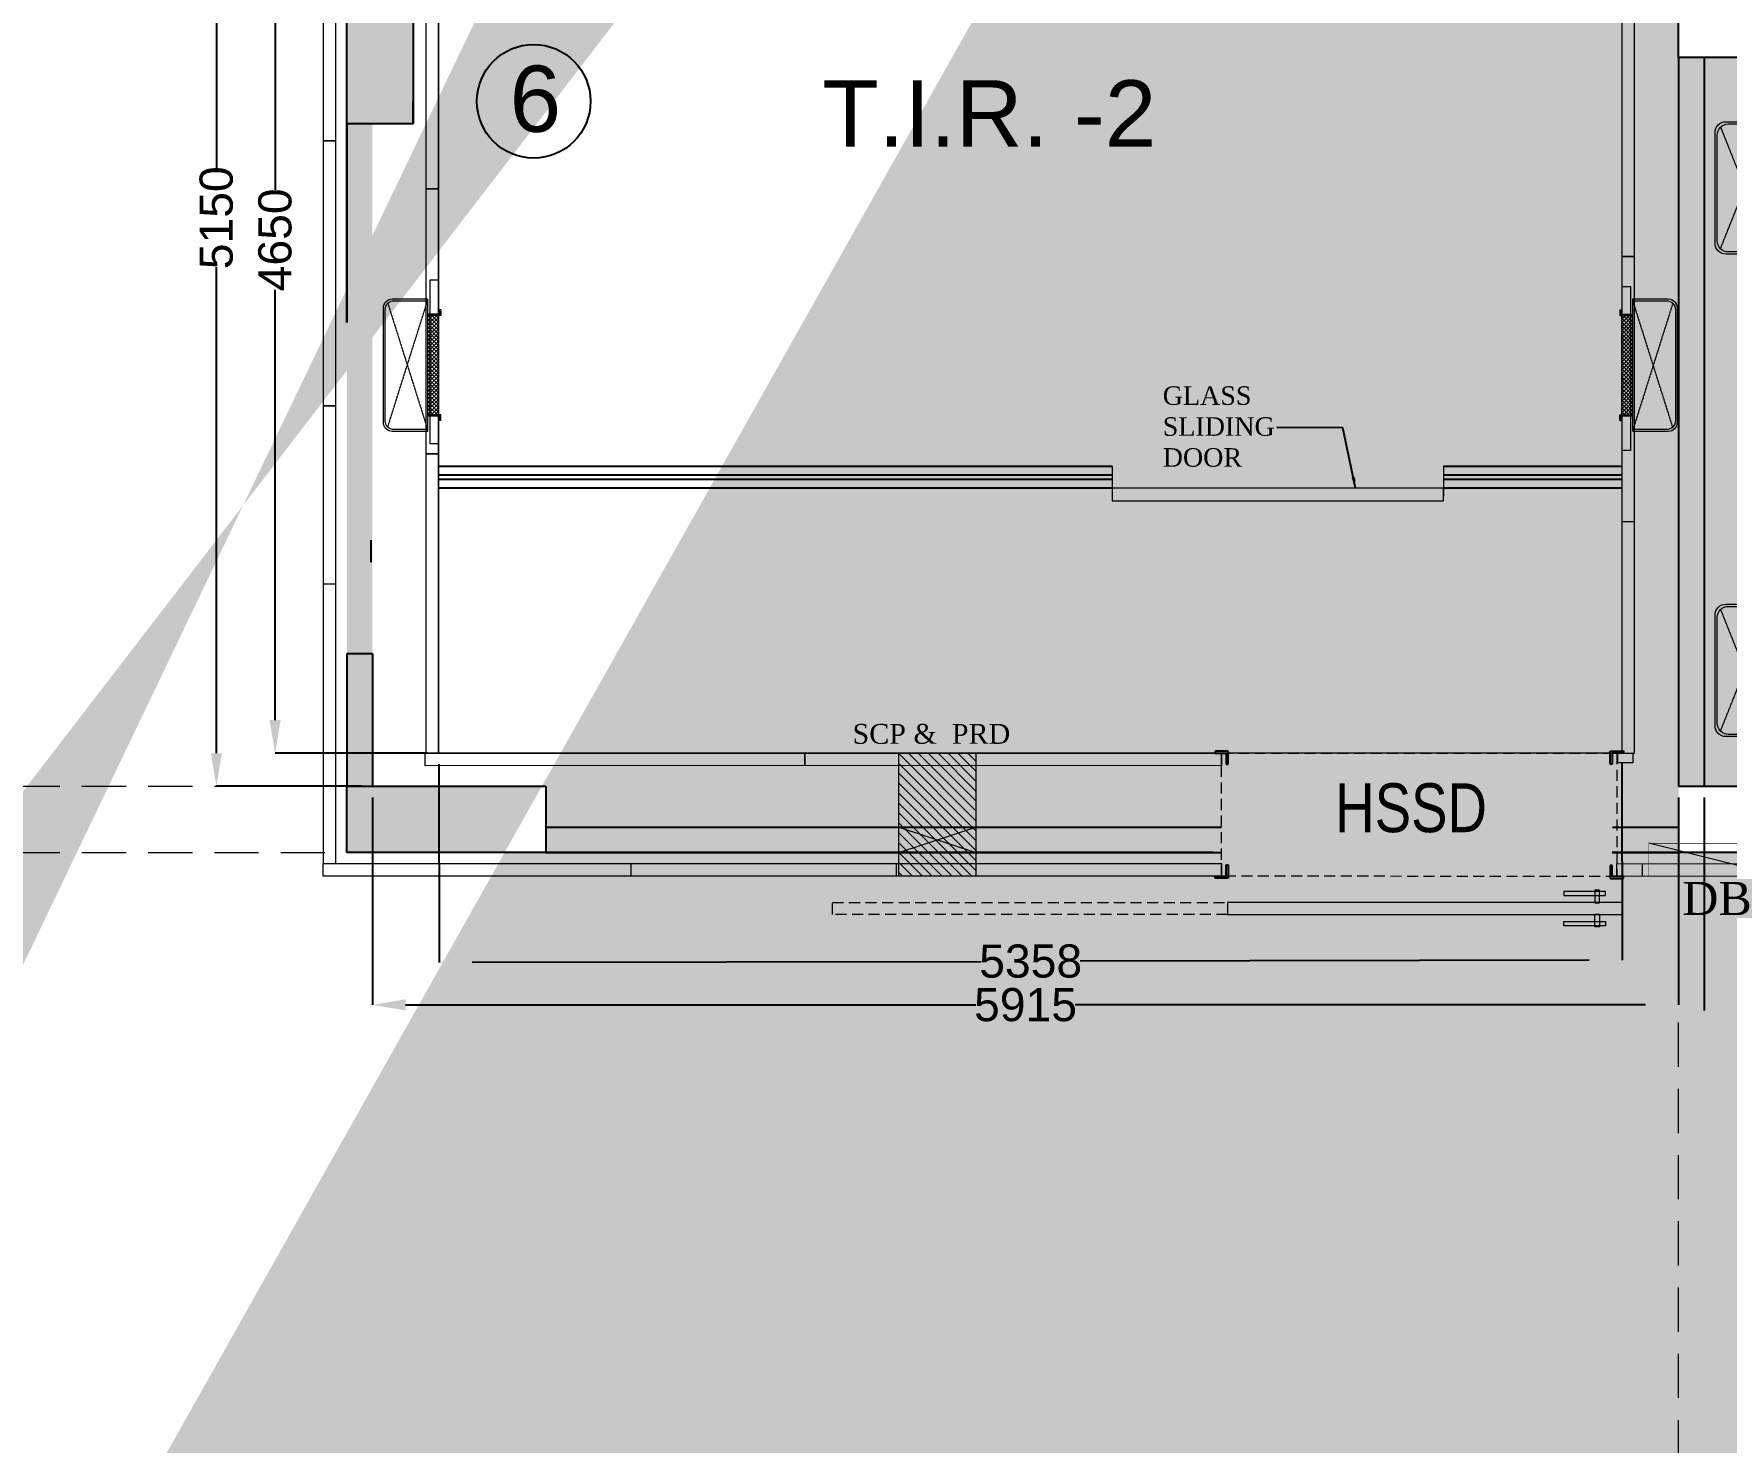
# Model space of a CAD drawing. Extents: x 11034434 to 11724204, y -4674497 to -3911811.
# Drawn here: x 11648006 to 11655669, y -4550233 to -4543855 of the extents above; entities that cross this region are included whole.
import ezdxf

# ---------------------------------------------------------------- set-up
doc = ezdxf.new("R2010")
doc.units = 0
doc.header["$MEASUREMENT"] = 0
doc.header["$PDMODE"] = 35
for name, pattern in [('DASHED', [0.75, 0.5, -0.25]), ('DASHED2', [0.375, 0.25, -0.125]), ('HIDDEN', [0.375, 0.25, -0.125])]:
    doc.linetypes.add(name, pattern=pattern)
doc.layers.get('0').update_dxf_attribs({"color": 251, "linetype": 'CONTINUOUS'})
doc.layers.get('Defpoints').update_dxf_attribs({"color": 251, "linetype": 'CONTINUOUS'})
for name, color, linetype, lineweight in [('0.0', 251, 'CONTINUOUS', 0), ('OT TEXT', 251, 'CONTINUOUS', 5), ('VENT', 251, 'DASHED', 0), ('WALL PANEL', 7, 'CONTINUOUS', 15)]:
    doc.layers.add(name, color=color, linetype=linetype, lineweight=lineweight)
for name, color, linetype in [('BEAM', 251, 'CONTINUOUS'), ('BLOCK', 251, 'CONTINUOUS'), ('HATCH', 251, 'CONTINUOUS'), ('OT WALL', 252, 'CONTINUOUS'), ('OT WRITING BOARD', 7, 'CONTINUOUS'), ('PRD', 251, 'CONTINUOUS'), ('RD', 3, 'CONTINUOUS')]:
    doc.layers.add(name, color=color, linetype=linetype)
doc.styles.add('0_RM-NM', font='arial.ttf')
doc.styles.add('Arial_3', font='arial.ttf', dxfattribs={"width": 0.8, "height": 245.883234})
doc.styles.get("Standard").update_dxf_attribs({"font": 'arial.ttf'})
doc.dimstyles.new('Scale 50', dxfattribs={"dimscale": 0, "dimtxt": 150, "dimasz": 150, "dimexe": 0, "dimexo": 50, "dimgap": 0, "dimtad": 0, "dimtoh": 1, "dimdec": 0, "dimzin": 0, "dimdsep": 46, "dimtxsty": '0_RM-NM', "dimcen": 0, "dimdle": 100, "dimclrd": 204, "dimclre": 212, "dimclrt": 224, "dimadec": 0, "dimazin": 0, "dimtfac": 1, "dimtdec": 0, "dimtofl": 0, "dimtmove": 1, "dimatfit": 3, "dimfxl": 1, "dimtolj": 1, "dimtzin": 0, "dimlwe": -1, "dimarcsym": 0})

# ---------------------------------------------------------------- blocks, each defined once
blk = doc.blocks.new('A$C4C3A21FC')
at = {"color": 177, "ltscale": 15, "true_color": 0x293189}
for p, q in [((0, 0), (0, 60)), ((0, 60), (60, 60)), ((60, 50), (10, 50)), ((10, 50), (10, 0)), ((60, 60), (60, 50)), ((10, 0), (0, 0))]:
    blk.add_line(p, q, dxfattribs=at)
blk = doc.blocks.new('A$C067107AD')
at = {"color": 21, "linetype": 'DASHED', "lineweight": 20, "ltscale": 100}
blk.add_lwpolyline([(-1790.9, -53.8), (-1790.9, 0), (-3579.8, 0), (-3579.8, -53.8)], close=True, dxfattribs=at)
at = {"color": 14, "lineweight": 20}
blk.add_lwpolyline([(0, -53.8), (-1790.9, -53.8), (-1790.9, 0), (0, 0), (0, -53.8)], dxfattribs=at)
for points in [[(-79.4, 50.9), (-267.4, 50.9), (-267.4, 32.2), (-79.4, 32.2)], [(-106.1, 56.2), (-127.4, 56.2), (-127.4, -1.1), (-106.1, -1.1)], [(-106.1, -109.9), (-127.4, -109.9), (-127.4, -52.7), (-106.1, -52.7)], [(-79.4, -104.6), (-267.4, -104.6), (-267.4, -86), (-79.4, -86)]]:
    blk.add_lwpolyline(points, close=True, dxfattribs=at)
blk = doc.blocks.new('A$C746E60D0')
at = {"lineweight": 15, "ltscale": 200}
h = blk.add_hatch(dxfattribs=at)
h.set_pattern_fill('ANSI37', color=251, scale=100, angle=540, style=0)
h.set_pattern_definition([(225, (40761.635, 430672.29), (8.83883476, -8.83883476), []), (315, (40761.635, 430672.29), (8.83883476, 8.83883476), [])])
h.paths.add_polyline_path([(0, 225.2), (-50, 225.2), (-50, -224.8), (0, -224.8)])
at = {"layer": 'RD', "color": 123, "lineweight": 15}
for p, q in [((-50, -299.6), (-50, 300.1)), ((5, 230.2), (-50, 230.2)), ((10, 250.2), (0, 250.2)), ((0, 245.2), (0, 250.2)), ((5, 245.2), (0, 245.2)), ((5, 245.2), (5, 230.2)), ((10, 250.2), (10, 225.2)), ((10, 225.2), (-50, 225.2)), ((0, -225.2), (0, 225.2)), ((10, -225.2), (-50, -225.2)), ((10, -250.2), (10, -225.2)), ((5, -230.2), (-50, -230.2)), ((5, -245.2), (0, -245.2)), ((0, -250.2), (0, -245.2)), ((10, -250.2), (0, -250.2)), ((5, -245.2), (5, -230.2))]:
    blk.add_line(p, q, dxfattribs=at)
for points in [[(-50, 300.1), (-250, 300.1, 0.414214), (-300, 250.1), (-300, -249.6, 0.414214), (-250, -299.6), (-50, -299.6)], [(-50, 290.1), (-240, 290.1, 0.414214), (-290, 240.1), (-290, -239.6, 0.414214), (-240, -289.6), (-50, -289.6)]]:
    blk.add_lwpolyline(points, format="xyb", dxfattribs=at)
at = {"layer": 'VENT', "linetype": 'DASHED2', "lineweight": 15}
for p, q in [((-275.4, -275), (-50, 290.1)), ((-275.4, 275.4), (-50, -289.6))]:
    blk.add_line(p, q, dxfattribs=at)
blk = doc.blocks.new('A$C3EFD70D2')
at = {"layer": 'WALL PANEL', "color": 150, "lineweight": 15}
blk.add_lwpolyline([(-354.3, 0), (354.3, 0), (354.3, 40), (-354.3, 40)], close=True, dxfattribs=at)
at = {"layer": 'OT WALL', "xscale": -1.000266620452229, "yscale": 1.000266620452229, "zscale": 1.000266620452229, "rotation": 90.00000000008568}
blk.add_blockref('A$C746E60D0', (0.8, 0), dxfattribs=at)
blk = doc.blocks.new('*D366')
at = {"color": 212, "ltscale": 500, "transparency": 16777216}
for p, q in [((11655197.1, -4547152.9), (11655198.8, -4548050.3)), ((11649839.1, -4547163), (11649840.8, -4548060.3))]:
    blk.add_line(p, q, dxfattribs=at)
at = {"color": 204, "lineweight": -2, "ltscale": 500, "transparency": 16777216}
for p, q in [((11649990.8, -4548060), (11652295.6, -4548055.7)), ((11655048.8, -4548050.5), (11652743.9, -4548054.9))]:
    blk.add_line(p, q, dxfattribs=at)
at = {"color": 204, "ltscale": 500, "transparency": 16777216}
for points in [[(11649990.7, -4548035), (11649990.8, -4548085), (11649840.8, -4548060.3)], [(11655048.7, -4548025.5), (11655048.8, -4548075.5), (11655198.8, -4548050.3)]]:
    blk.add_solid(points, dxfattribs=at)
at = {"layer": 'Defpoints', "color": 0, "ltscale": 500, "transparency": 16777216}
for p in [(11649839, -4547113), (11655197, -4547102.9), (11655198.8, -4548050.3)]:
    blk.add_point(p, dxfattribs=at)
at = {"color": 224, "ltscale": 500, "transparency": 16777216, "insert": (11652519.8, -4548055.3), "char_height": 150, "attachment_point": 5, "rotation": 0.10763, "style": '0_RM-NM'}
blk.add_mtext('\\A1;5358', dxfattribs=at)
blk = doc.blocks.new('*D367')
at = {"color": 212, "ltscale": 500, "transparency": 16777216}
for p, q in [((11649539, -4547313), (11649539, -4548252.6)), ((11655454, -4547313), (11655454, -4548252.6))]:
    blk.add_line(p, q, dxfattribs=at)
at = {"color": 204, "lineweight": -2, "ltscale": 500, "transparency": 16777216}
for p, q in [((11649689, -4548252.6), (11652272, -4548252.6)), ((11655304, -4548252.6), (11652721, -4548252.6))]:
    blk.add_line(p, q, dxfattribs=at)
at = {"color": 204, "ltscale": 500, "transparency": 16777216}
for points in [[(11649689, -4548227.6), (11649689, -4548277.6), (11649539, -4548252.6)], [(11655304, -4548227.6), (11655304, -4548277.6), (11655454, -4548252.6)]]:
    blk.add_solid(points, dxfattribs=at)
at = {"layer": 'Defpoints', "color": 0, "ltscale": 500, "transparency": 16777216}
for p in [(11649539, -4547263), (11655454, -4547263), (11655454, -4548252.6)]:
    blk.add_point(p, dxfattribs=at)
at = {"color": 224, "ltscale": 500, "transparency": 16777216, "insert": (11652496.5, -4548252.6), "char_height": 150, "attachment_point": 5, "style": '0_RM-NM'}
blk.add_mtext('\\A1;5915', dxfattribs=at)
blk = doc.blocks.new('*D368')
at = {"color": 212, "ltscale": 500, "transparency": 16777216}
for p, q in [((11649489, -4542113), (11648832.5, -4542113)), ((11649489, -4547263), (11648832.5, -4547263))]:
    blk.add_line(p, q, dxfattribs=at)
at = {"color": 204, "lineweight": -2, "ltscale": 500, "transparency": 16777216}
for p, q in [((11648832.5, -4542263), (11648832.5, -4544464.3)), ((11648832.5, -4547113), (11648832.5, -4544911.7))]:
    blk.add_line(p, q, dxfattribs=at)
at = {"color": 204, "ltscale": 500, "transparency": 16777216}
for points in [[(11648807.5, -4542263), (11648857.5, -4542263), (11648832.5, -4542113)], [(11648807.5, -4547113), (11648857.5, -4547113), (11648832.5, -4547263)]]:
    blk.add_solid(points, dxfattribs=at)
at = {"layer": 'Defpoints', "color": 0, "ltscale": 500, "transparency": 16777216}
for p in [(11648832.5, -4542113), (11649539, -4542113), (11649539, -4547263)]:
    blk.add_point(p, dxfattribs=at)
at = {"color": 224, "ltscale": 500, "transparency": 16777216, "insert": (11648832.5, -4544688), "char_height": 150, "attachment_point": 5, "rotation": 90, "style": '0_RM-NM'}
blk.add_mtext('\\A1;5150', dxfattribs=at)
blk = doc.blocks.new('*D369')
at = {"color": 212, "ltscale": 500, "transparency": 16777216}
for p, q in [((11649789, -4542463.1), (11649098.5, -4542463.1)), ((11649789, -4547113), (11649098.5, -4547113))]:
    blk.add_line(p, q, dxfattribs=at)
at = {"color": 204, "lineweight": -2, "ltscale": 500, "transparency": 16777216}
for p, q in [((11649098.5, -4542613.1), (11649098.5, -4544561.3)), ((11649098.5, -4546963), (11649098.5, -4545014.8))]:
    blk.add_line(p, q, dxfattribs=at)
at = {"color": 204, "ltscale": 500, "transparency": 16777216}
for points in [[(11649073.5, -4542613.1), (11649123.5, -4542613.1), (11649098.5, -4542463.1)], [(11649073.5, -4546963), (11649123.5, -4546963), (11649098.5, -4547113)]]:
    blk.add_solid(points, dxfattribs=at)
at = {"layer": 'Defpoints', "color": 0, "ltscale": 500, "transparency": 16777216}
for p in [(11649098.5, -4542463.1), (11649839, -4542463.1), (11649839, -4547113)]:
    blk.add_point(p, dxfattribs=at)
at = {"color": 224, "ltscale": 500, "transparency": 16777216, "insert": (11649098.5, -4544788), "char_height": 150, "attachment_point": 5, "rotation": 90, "style": '0_RM-NM'}
blk.add_mtext('\\A1;4650', dxfattribs=at)
blk = doc.blocks.new('*D371')
at = {"color": 212, "ltscale": 500, "transparency": 16777216}
for p, q in [((11655569, -4547313), (11655569, -4548278.6)), ((11661599, -4547313), (11661599, -4548278.6))]:
    blk.add_line(p, q, dxfattribs=at)
at = {"color": 204, "lineweight": -2, "ltscale": 500, "transparency": 16777216}
for p, q in [((11655719, -4548278.6), (11658359.9, -4548278.6)), ((11661449, -4548278.6), (11658808.1, -4548278.6))]:
    blk.add_line(p, q, dxfattribs=at)
at = {"color": 204, "ltscale": 500, "transparency": 16777216}
for points in [[(11655719, -4548253.6), (11655719, -4548303.6), (11655569, -4548278.6)], [(11661449, -4548253.6), (11661449, -4548303.6), (11661599, -4548278.6)]]:
    blk.add_solid(points, dxfattribs=at)
at = {"layer": 'Defpoints', "color": 0, "ltscale": 500, "transparency": 16777216}
for p in [(11655569, -4547263), (11661599, -4547263), (11661599, -4548278.6)]:
    blk.add_point(p, dxfattribs=at)
at = {"color": 224, "ltscale": 500, "transparency": 16777216, "insert": (11658584, -4548278.6), "char_height": 150, "attachment_point": 5, "style": '0_RM-NM'}
blk.add_mtext('\\A1;6030', dxfattribs=at)
blk = doc.blocks.new('A$C2EC22F09')
at = {"lineweight": 15, "ltscale": 5}
h = blk.add_hatch(color=251, dxfattribs=at)
h.dxf.hatch_style = 1
h.paths.add_polyline_path([(150, 300), (0, 300), (0, -300)])
at = {"color": 7, "lineweight": 15, "ltscale": 5}
blk.add_line((0, -300), (150, 300), dxfattribs=at)
at = {"color": 7, "lineweight": 15, "ltscale": 5, "const_width": 2.42}
blk.add_lwpolyline([(0, -300), (0, 300), (150, 300), (150, -300), (0, -300)], dxfattribs=at)
at = {"layer": 'OT TEXT', "color": 117, "lineweight": 5, "insert": (-100.4, -9), "char_height": 150, "attachment_point": 5, "rotation": 270}
blk.add_mtext('{\\fTimes New Roman|b0|i0|c0|p18;\\C5;DB}', dxfattribs=at)

msp = doc.modelspace()

# ---------------------------------------------------------------- hatches: boundary and pattern name
at = {"ltscale": 500}
for points in [[(11655569, -4543963), (11655454, -4543963), (11655454, -4547263), (11655569, -4547263)], [(11649539, -4544263), (11649424, -4544263), (11649424, -4546346), (11649539, -4546346)], [(11649539, -4546346), (11649424, -4546346), (11649424, -4547263), (11649539, -4547263)], [(11655174, -4547448), (11655174, -4547563), (11652751.2, -4547562.1), (11653384.4, -4547557.3), (11653384.4, -4547443.2), (11652272.2, -4547448), (11652272.2, -4547563), (11651922.2, -4547563), (11651922.2, -4547448), (11650324, -4547448), (11650324, -4547563), (11655454, -4547563), (11655454, -4547448)]]:
    msp.add_hatch(color=256, dxfattribs=at).paths.add_polyline_path(points)
at = {"lineweight": 15, "ltscale": 200}
h = msp.add_hatch(dxfattribs=at)
h.set_pattern_fill('ANSI37', color=251, scale=100, angle=360, style=0)
h.set_pattern_definition([(45, (23012662.837, -8856929.201), (-8.838834765, 8.838834765), []), (135, (23012662.837, -8856929.201), (-8.838834765, -8.838834765), [])])
h.paths.add_polyline_path([(11649839, -4545581), (11649789, -4545581), (11649789, -4545130.9), (11649839, -4545130.9)])
h = msp.add_hatch(dxfattribs=at)
h.set_pattern_fill('ANSI37', color=251, scale=100, angle=180, style=0)
h.set_pattern_definition([(225, (292373.163, -233782.01), (8.838834765, -8.838834765), []), (315, (292373.163, -233782.01), (8.838834765, 8.838834765), [])])
h.paths.add_polyline_path([(11655197, -4545130.2), (11655247, -4545130.2), (11655247, -4545580.3), (11655197, -4545580.3)])
at = {"lineweight": 15, "ltscale": 10}
h = msp.add_hatch(dxfattribs=at)
h.set_pattern_fill('ANSI31', color=1, scale=10.000353, angle=90)
h.set_pattern_definition([(135, (11342611.233, -4057697.773), (-22.451432, -22.451432), [])])
h.paths.add_polyline_path([(11652272.2, -4547670.2), (11651922.2, -4547670.2), (11651922.2, -4547113), (11652272.2, -4547113)])
at = {"layer": 'HATCH', "ltscale": 500}
h = msp.add_hatch(color=251, dxfattribs=at)
h.dxf.hatch_style = 1
h.paths.add_polyline_path([(11633364, -4566323), (11633664, -4566323), (11633664, -4567223), (11633364, -4567223)])
h.paths.add_polyline_path([(11676774, -4570188), (11677674, -4570188), (11677674, -4570488), (11676774, -4570488)])
h.paths.add_polyline_path([(11651189, -4576253), (11651489, -4576253), (11651489, -4577153), (11651189, -4577153)])
h.paths.add_polyline_path([(11673574, -4576253), (11674174, -4576253), (11674174, -4576553), (11673574, -4576553)])
h.paths.add_polyline_path([(11629934, -4558133), (11630684, -4558133), (11630684, -4558433), (11629934, -4558433)])
h.paths.add_polyline_path([(11629934, -4561663), (11630834, -4561663), (11630834, -4561963), (11629934, -4561963)])
h.paths.add_polyline_path([(11666915.7, -4576153), (11667744, -4576153), (11667744, -4576453), (11666915.7, -4576453)])
h.paths.add_polyline_path([(11643159, -4575553), (11643459, -4575553), (11643459, -4576453), (11643159, -4576453)])
h.paths.add_polyline_path([(11636989, -4575703), (11637289, -4575703), (11637289, -4576453), (11636989, -4576453)])
h.paths.add_polyline_path([(11636664, -4576478), (11636964, -4576478), (11636964, -4577228), (11636664, -4577228)])
h.paths.add_polyline_path([(11629934, -4547263), (11630684, -4547263), (11630684, -4547563), (11629934, -4547563)])
h.paths.add_polyline_path([(11676774, -4547263), (11677674, -4547263), (11677674, -4547563), (11676774, -4547563)])
h.paths.add_polyline_path([(11629834, -4566323), (11630134, -4566323), (11630134, -4567223), (11629834, -4567223)])
h.paths.add_polyline_path([(11636664, -4575703), (11636964, -4575703), (11636964, -4576453), (11636664, -4576453)])
h.paths.add_polyline_path([(11676674, -4533533), (11676974, -4533533), (11676974, -4532554.7), (11676674, -4532554.7)])
h.paths.add_polyline_path([(11629934, -4554533), (11630684, -4554533), (11630684, -4554833), (11629934, -4554833)])
h.paths.add_polyline_path([(11658389, -4576253), (11658689, -4576253), (11658689, -4577153), (11658389, -4577153)])
h.paths.add_polyline_path([(11676774, -4527303), (11677674, -4527303), (11677674, -4527603), (11676774, -4527603)])
h.paths.add_polyline_path([(11676774, -4543663), (11677674, -4543663), (11677674, -4543963), (11676774, -4543963)])
h.paths.add_polyline_path([(11629934, -4550933), (11630684, -4550933), (11630684, -4551233), (11629934, -4551233)])
h.paths.add_polyline_path([(11661989, -4570223), (11662289, -4570223), (11662289, -4571123), (11661989, -4571123)])
h.paths.add_polyline_path([(11676774, -4550933), (11677674, -4550933), (11677674, -4551233), (11676774, -4551233)])
h.paths.add_polyline_path([(11634979, -4536533), (11635279, -4536533), (11635279, -4537133), (11634979, -4537133)])
h.paths.add_polyline_path([(11629934, -4536533), (11630834, -4536533), (11630834, -4536833), (11629934, -4536833)])
h.paths.add_polyline_path([(11676774, -4536533), (11677574, -4536533), (11677574, -4536833), (11676774, -4536833)])
h.paths.add_polyline_path([(11673574, -4565263), (11674272.9, -4565263), (11674272.9, -4565563), (11673574, -4565563)])
h.paths.add_polyline_path([(11670744, -4576153), (11671572.3, -4576153), (11671572.3, -4576453), (11670744, -4576453)])
h.paths.add_polyline_path([(11676774, -4558133), (11677674, -4558133), (11677674, -4558433), (11676774, -4558433)])
h.paths.add_polyline_path([(11634979, -4532933), (11635279, -4532933), (11635279, -4533533), (11634979, -4533533)])
h.paths.add_polyline_path([(11635304, -4532933), (11635604, -4532933), (11635604, -4533533), (11635304, -4533533)])
h.paths.add_polyline_path([(11631314, -4532633), (11631614, -4532633), (11631614, -4533533), (11631314, -4533533)])
h.paths.add_polyline_path([(11676774, -4576153), (11677674, -4576153), (11677674, -4576453), (11676774, -4576453)])
h.paths.add_polyline_path([(11649424, -4525003), (11649724, -4525003), (11649724, -4525903), (11649424, -4525903)])
h.paths.add_polyline_path([(11655454, -4525003), (11655754, -4525003), (11655754, -4525903), (11655454, -4525903)])
h.paths.add_polyline_path([(11633364, -4575703), (11633664, -4575703), (11633664, -4576453), (11633364, -4576453)])
h.paths.add_polyline_path([(11635304, -4536533), (11635604, -4536533), (11635604, -4537133), (11635304, -4537133)])
h.paths.add_polyline_path([(11646124, -4525003), (11646424, -4525003), (11646424, -4525903), (11646124, -4525903)])
h.paths.add_polyline_path([(11631314, -4526753), (11631614, -4526753), (11631614, -4527503), (11631314, -4527503)])
h.paths.add_polyline_path([(11634979, -4540133), (11635279, -4540133), (11635279, -4540733), (11634979, -4540733)])
h.paths.add_polyline_path([(11635304, -4540733), (11635604, -4540733), (11635604, -4540133), (11635304, -4540133)])
h.paths.add_polyline_path([(11633364, -4561213), (11633664, -4561213), (11633664, -4561963), (11633364, -4561963)])
h.paths.add_polyline_path([(11634979, -4526753), (11635279, -4526753), (11635279, -4527503), (11634979, -4527503)])
h.paths.add_polyline_path([(11632914, -4576478), (11633664, -4576478), (11633664, -4576778), (11632914, -4576778)])
h.paths.add_polyline_path([(11661989, -4576253), (11662289, -4576253), (11662289, -4577153), (11661989, -4577153)])
h.paths.add_polyline_path([(11633364, -4570223), (11633664, -4570223), (11633664, -4570973), (11633364, -4570973)])
h.paths.add_polyline_path([(11654789, -4576253), (11655089, -4576253), (11655089, -4577153), (11654789, -4577153)])
h.paths.add_polyline_path([(11676774, -4540133), (11677674, -4540133), (11677674, -4540433), (11676774, -4540433)])
h.paths.add_polyline_path([(11629934, -4543663), (11630684, -4543663), (11630684, -4543963), (11629934, -4543963)])
h.paths.add_polyline_path([(11670744, -4576478), (11671344, -4576478), (11671344, -4576778), (11670744, -4576778)])
h.paths.add_polyline_path([(11629659, -4576478), (11630409, -4576478), (11630409, -4576778), (11629659, -4576778)])
h.paths.add_polyline_path([(11667144, -4576478), (11667744, -4576478), (11667744, -4576778), (11667144, -4576778)])
h.paths.add_polyline_path([(11630834, -4540133), (11629934, -4540133), (11629934, -4540433), (11630834, -4540433)])
h.paths.add_polyline_path([(11643159, -4570223), (11643459, -4570223), (11643459, -4571123), (11643159, -4571123)])
h.paths.add_polyline_path([(11647589, -4576253), (11647889, -4576253), (11647889, -4577153), (11647589, -4577153)])
h.paths.add_polyline_path([(11667444, -4570223), (11667744, -4570223), (11667744, -4571123), (11667444, -4571123)])
h.paths.add_polyline_path([(11676774, -4561663), (11677674, -4561663), (11677674, -4561963), (11676774, -4561963)])
h.paths.add_polyline_path([(11676774, -4566923), (11677752.3, -4566923), (11677752.3, -4567223), (11676774, -4567223)])
h.paths.add_polyline_path([(11637734, -4526603), (11638034, -4526603), (11638034, -4527503), (11637734, -4527503)])
edge = h.paths.add_edge_path()
edge.add_line((11658239, -4526603), (11658239, -4527503))
edge.add_line((11670744, -4567223), (11671722.3, -4567223))
edge.add_line((11636664, -4561213), (11636664, -4561963))
edge.add_line((11658539, -4533533), (11658539, -4532633))
edge.add_line((11636964, -4570973), (11636964, -4570223))
edge.add_line((11636989, -4570223), (11636989, -4570973))
h.paths.add_polyline_path([(11655454, -4566923), (11656354, -4566923), (11656354, -4567223), (11655454, -4567223)], flags=17)
h.paths.add_polyline_path([(11640094, -4566323), (11640394, -4566323), (11640394, -4567223), (11640094, -4567223)], flags=17)
h.paths.add_polyline_path([(11636989, -4566473), (11637289, -4566473), (11637289, -4567223), (11636989, -4567223)], flags=17)
h.paths.add_polyline_path([(11636989, -4570223), (11637289, -4570223), (11637289, -4570973), (11636989, -4570973)], flags=17)
h.paths.add_polyline_path([(11645445.7, -4566923), (11646424, -4566923), (11646424, -4567223), (11645445.7, -4567223)], flags=17)
h.paths.add_polyline_path([(11647249.9, -4570223), (11648228.1, -4570223), (11648228.1, -4570523), (11647249.9, -4570523)], flags=17)
h.paths.add_polyline_path([(11660814, -4566923), (11661714, -4566923), (11661714, -4567223), (11660814, -4567223)], flags=17)
h.paths.add_polyline_path([(11649424, -4566923), (11650402.3, -4566923), (11650402.3, -4567223), (11649424, -4567223)], flags=17)
h.paths.add_polyline_path([(11666844, -4566923), (11667744, -4566923), (11667744, -4567223), (11666844, -4567223)], flags=17)
h.paths.add_polyline_path([(11636664, -4566473), (11636964, -4566473), (11636964, -4567223), (11636664, -4567223)], flags=17)
h.paths.add_polyline_path([(11636664, -4570223), (11636964, -4570223), (11636964, -4570973), (11636664, -4570973)], flags=17)
h.paths.add_polyline_path([(11660814, -4540133), (11661714, -4540133), (11661714, -4540433), (11660814, -4540433)], flags=17)
h.paths.add_polyline_path([(11655454, -4532933), (11655754, -4532933), (11655754, -4533533), (11655454, -4533533)], flags=16)
h.paths.add_polyline_path([(11655454, -4547263), (11656354, -4547263), (11656354, -4547563), (11655454, -4547563)], flags=17)
h.paths.add_polyline_path([(11652224, -4531073), (11652824, -4531073), (11652824, -4531373), (11652224, -4531373)], flags=17)
h.paths.add_polyline_path([(11652224, -4533233), (11652824, -4533233), (11652824, -4533533), (11652224, -4533533)], flags=16)
h.paths.add_polyline_path([(11660814, -4561663), (11661714, -4561663), (11661714, -4561963), (11660814, -4561963)], flags=17)
h.paths.add_polyline_path([(11636664, -4561213), (11636964, -4561213), (11636964, -4561963), (11636664, -4561963)], flags=17)
h.paths.add_polyline_path([(11646424, -4551233), (11645524, -4551233), (11645524, -4550933), (11646424, -4550933)], flags=17)
h.paths.add_polyline_path([(11639494, -4558133), (11640394, -4558133), (11640394, -4558433), (11639494, -4558433)], flags=17)
h.paths.add_polyline_path([(11646124, -4561363), (11646424, -4561363), (11646424, -4562263), (11646124, -4562263)], flags=17)
h.paths.add_polyline_path([(11639494, -4561663), (11640394, -4561663), (11640394, -4561963), (11639494, -4561963)], flags=17)
h.paths.add_polyline_path([(11655454, -4558133), (11656354, -4558133), (11656354, -4558433), (11655454, -4558433)], flags=17)
h.paths.add_polyline_path([(11636989, -4561213), (11637289, -4561213), (11637289, -4561963), (11636989, -4561963)], flags=17)
h.paths.add_polyline_path([(11639494, -4554533), (11640394, -4554533), (11640394, -4554833), (11639494, -4554833)], flags=17)
h.paths.add_polyline_path([(11660814, -4543663), (11661714, -4543663), (11661714, -4543963), (11660814, -4543963)], flags=17)
h.paths.add_polyline_path([(11660814, -4554533), (11661714, -4554533), (11661714, -4554833), (11660814, -4554833)], flags=17)
h.paths.add_polyline_path([(11660814, -4550933), (11661714, -4550933), (11661714, -4551233), (11660814, -4551233)], flags=17)
h.paths.add_polyline_path([(11664314, -4565263), (11664914, -4565263), (11664914, -4565563), (11664314, -4565563)], flags=17)
h.paths.add_polyline_path([(11670744, -4547263), (11671644, -4547263), (11671644, -4547563), (11670744, -4547563)], flags=17)
h.paths.add_polyline_path([(11666844, -4547263), (11667744, -4547263), (11667744, -4547563), (11666844, -4547563)], flags=17)
h.paths.add_polyline_path([(11649424, -4554233), (11649724, -4554233), (11649724, -4555133), (11649424, -4555133)], flags=17)
h.paths.add_polyline_path([(11655454, -4554533), (11656354, -4554533), (11656354, -4554833), (11655454, -4554833)], flags=17)
h.paths.add_polyline_path([(11670744, -4566923), (11671722.3, -4566923), (11671722.3, -4567223), (11670744, -4567223)], flags=17)
h.paths.add_polyline_path([(11646124, -4554233), (11646424, -4554233), (11646424, -4555133), (11646124, -4555133)], flags=17)
h.paths.add_polyline_path([(11667444, -4554233), (11667744, -4554233), (11667744, -4555133), (11667444, -4555133)], flags=17)
h.paths.add_polyline_path([(11649424, -4547263), (11650324, -4547263), (11650324, -4547563), (11649424, -4547563)], flags=17)
h.paths.add_polyline_path([(11662541.5, -4533233), (11663441.5, -4533233), (11663441.5, -4533533), (11662541.5, -4533533)], flags=17)
h.paths.add_polyline_path([(11666844, -4533233), (11667744, -4533233), (11667744, -4533533), (11666844, -4533533)], flags=17)
h.paths.add_polyline_path([(11670744, -4533233), (11671644, -4533233), (11671644, -4533533), (11670744, -4533533)], flags=17)
h.paths.add_polyline_path([(11655454, -4550933), (11656354, -4550933), (11656354, -4551233), (11655454, -4551233)], flags=17)
h.paths.add_polyline_path([(11649424, -4550933), (11650324, -4550933), (11650324, -4551233), (11649424, -4551233)], flags=17)
h.paths.add_polyline_path([(11642994, -4565263), (11643594, -4565263), (11643594, -4565563), (11642994, -4565563)], flags=17)
h.paths.add_polyline_path([(11655454, -4540133), (11656354, -4540133), (11656354, -4540433), (11655454, -4540433)], flags=17)
h.paths.add_polyline_path([(11639494, -4550933), (11640394, -4550933), (11640394, -4551233), (11639494, -4551233)], flags=17)
h.paths.add_polyline_path([(11670744, -4550933), (11671644, -4550933), (11671644, -4551233), (11670744, -4551233)], flags=17)
h.paths.add_polyline_path([(11666844, -4550933), (11667744, -4550933), (11667744, -4551233), (11666844, -4551233)], flags=17)
h.paths.add_polyline_path([(11670744, -4554233), (11671044, -4554233), (11671044, -4555133), (11670744, -4555133)], flags=17)
h.paths.add_polyline_path([(11649424, -4557833), (11649724, -4557833), (11649724, -4558733), (11649424, -4558733)], flags=17)
h.paths.add_polyline_path([(11670744, -4561363), (11671044, -4561363), (11671044, -4562263), (11670744, -4562263)], flags=17)
h.paths.add_polyline_path([(11655454, -4543663), (11656354, -4543663), (11656354, -4543963), (11655454, -4543963)], flags=17)
h.paths.add_polyline_path([(11667444, -4543363), (11667744, -4543363), (11667744, -4544263), (11667444, -4544263)], flags=17)
h.paths.add_polyline_path([(11670744, -4543363), (11671044, -4543363), (11671044, -4544263), (11670744, -4544263)], flags=17)
h.paths.add_polyline_path([(11645524, -4547263), (11646424, -4547263), (11646424, -4547563), (11645524, -4547563)], flags=17)
h.paths.add_polyline_path([(11660618.7, -4547262.8), (11661714, -4547263), (11661714, -4547563), (11660618.7, -4547562.8)], flags=17)
h.paths.add_polyline_path([(11639494, -4547263), (11640394, -4547263), (11640394, -4547563), (11639494, -4547563)], flags=17)
h.paths.add_polyline_path([(11654449.9, -4570223), (11655428.1, -4570223), (11655428.1, -4570523), (11654449.9, -4570523)], flags=17)
h.paths.add_polyline_path([(11646124, -4557833), (11646424, -4557833), (11646424, -4558733), (11646124, -4558733)], flags=17)
h.paths.add_polyline_path([(11641979, -4527503), (11642279, -4527503), (11642279, -4526703), (11641979, -4526703)], flags=17)
h.paths.add_polyline_path([(11670744, -4539833), (11671044, -4539833), (11671044, -4540733), (11670744, -4540733)], flags=17)
h.paths.add_polyline_path([(11646124, -4530473), (11646424, -4530473), (11646424, -4531373), (11646124, -4531373)], flags=17)
h.paths.add_polyline_path([(11660814, -4536533), (11661714, -4536533), (11661714, -4536833), (11660814, -4536833)], flags=17)
h.paths.add_polyline_path([(11655454, -4530473), (11655754, -4530473), (11655754, -4531373), (11655454, -4531373)], flags=17)
h.paths.add_polyline_path([(11641979, -4532633), (11642279, -4532633), (11642279, -4533533), (11641979, -4533533)], flags=17)
h.paths.add_polyline_path([(11658239, -4532633), (11658539, -4532633), (11658539, -4533533), (11658239, -4533533)], flags=16)
h.paths.add_polyline_path([(11639494, -4536533), (11640394, -4536533), (11640394, -4536833), (11639494, -4536833)], flags=17)
h.paths.add_polyline_path([(11649424, -4536533), (11650069, -4536533), (11650069, -4536833), (11649424, -4536833)], flags=17)
h.paths.add_polyline_path([(11637734, -4532633), (11638034, -4532633), (11638034, -4533533), (11637734, -4533533)], flags=17)
h.paths.add_polyline_path([(11667444, -4526603), (11667744, -4526603), (11667744, -4527503), (11667444, -4527503)], flags=17)
h.paths.add_polyline_path([(11646124, -4532633), (11646424, -4532633), (11646424, -4533533), (11646124, -4533533)], flags=17)
h.paths.add_polyline_path([(11662841.5, -4526603), (11663141.5, -4526603), (11663141.5, -4527503), (11662841.5, -4527503)], flags=17)
h.paths.add_polyline_path([(11670744, -4536533), (11671644, -4536533), (11671644, -4536833), (11670744, -4536833)], flags=17)
h.paths.add_polyline_path([(11646124, -4543363), (11646424, -4543363), (11646424, -4544263), (11646124, -4544263)], flags=17)
h.paths.add_polyline_path([(11639494, -4540133), (11640394, -4540133), (11640394, -4540433), (11639494, -4540433)], flags=17)
h.paths.add_polyline_path([(11658239, -4526603), (11658539, -4526603), (11658539, -4527503), (11658239, -4527503)], flags=17)
h.paths.add_polyline_path([(11666844, -4536533), (11667744, -4536533), (11667744, -4536833), (11666844, -4536833)], flags=17)
h.paths.add_polyline_path([(11670744, -4526603), (11671044, -4526603), (11671044, -4527503), (11670744, -4527503)], flags=17)
h.paths.add_polyline_path([(11658049.9, -4570223), (11659028.1, -4570223), (11659028.1, -4570523), (11658049.9, -4570523)], flags=17)
h.paths.add_polyline_path([(11655454, -4536533), (11656354, -4536533), (11656354, -4536833), (11655454, -4536833)], flags=17)
h.paths.add_polyline_path([(11655454, -4561663), (11656354, -4561663), (11656354, -4561963), (11655454, -4561963)], flags=17)
h.paths.add_polyline_path([(11649424, -4539833), (11649724, -4539833), (11649724, -4540733), (11649424, -4540733)], flags=17)
h.paths.add_polyline_path([(11660814, -4558133), (11661714, -4558133), (11661714, -4558433), (11660814, -4558433)], flags=17)
h.paths.add_polyline_path([(11646124, -4540733), (11646424, -4540733), (11646424, -4539835.4), (11646124, -4539835.4)], flags=17)
h.paths.add_polyline_path([(11667444, -4557833), (11667744, -4557833), (11667744, -4558733), (11667444, -4558733)], flags=17)
h.paths.add_polyline_path([(11649424, -4561363), (11649724, -4561363), (11649724, -4562263), (11649424, -4562263)], flags=17)
h.paths.add_polyline_path([(11670744, -4557833), (11671044, -4557833), (11671044, -4558733), (11670744, -4558733)], flags=17)
h.paths.add_polyline_path([(11645445.7, -4536533), (11646424, -4536533), (11646424, -4536833), (11645445.7, -4536833)], flags=17)
h.paths.add_polyline_path([(11667444, -4561363), (11667744, -4561363), (11667744, -4562263), (11667444, -4562263)], flags=17)
h.paths.add_polyline_path([(11649424, -4543363), (11649724, -4543363), (11649724, -4544263), (11649424, -4544263)], flags=17)
h.paths.add_polyline_path([(11639494, -4543663), (11640394, -4543663), (11640394, -4543963), (11639494, -4543963)], flags=17)
h.paths.add_polyline_path([(11667444, -4539833), (11667744, -4539833), (11667744, -4540733), (11667444, -4540733)], flags=17)
h.paths.add_polyline_path([(11671044, -4570280.2), (11670744, -4570280.2), (11670744, -4571201.3), (11671044, -4571201.3)])
at = {"layer": 'OT WRITING BOARD', "lineweight": 5, "ltscale": 30}
h = msp.add_hatch(color=256, dxfattribs=at)
h.dxf.hatch_style = 1
h.paths.add_polyline_path([(11651751.8, -4547211.9), (11651751.7, -4547111.9), (11652451.7, -4547112.2), (11652451.8, -4547212.2)])

# ---------------------------------------------------------------- linework, layer by layer
at = {"lineweight": 25, "ltscale": 500}
for p, q in [((11649424, -4545163), (11649424, -4539309.6)), ((11649724, -4543363), (11649724, -4544263)), ((11655454, -4543963), (11655454, -4543663)), ((11656354, -4543963), (11655454, -4543963)), ((11649724, -4544263), (11649424, -4544263)), ((11649424, -4547563), (11649424, -4547263)), ((11649424, -4547263), (11650324, -4547263)), ((11650324, -4547263), (11650324, -4547563)), ((11655454, -4547263), (11656354, -4547263)), ((11650324, -4547563), (11649424, -4547563)), ((11653346.1, -4547563), (11649654, -4547563)), ((11658829.2, -4547562.9), (11655153.7, -4547563)), ((11656354, -4547563), (11655454, -4547563))]:
    msp.add_line(p, q, dxfattribs=at)
at = {"lineweight": 25}
for p, q in [((11655454, -4543963), (11655454, -4547263)), ((11655569, -4543963), (11655569, -4547263)), ((11649724, -4544263), (11649724, -4544163)), ((11649424, -4544263), (11649424, -4545163)), ((11649839, -4545813), (11652889.3, -4545813)), ((11654389.3, -4545813), (11655197, -4545813)), ((11649839, -4545852), (11652889.3, -4545852)), ((11652889.3, -4545874), (11649839, -4545874)), ((11652889.3, -4545913), (11649839, -4545913)), ((11654389.3, -4545852), (11655197, -4545852)), ((11655197, -4545874), (11654389.3, -4545874)), ((11655197, -4545913), (11654389.3, -4545913)), ((11649534.1, -4546248), (11649534.1, -4546148)), ((11649424, -4546663), (11649424, -4547263)), ((11649539, -4546663), (11649424, -4546663)), ((11649539, -4546663), (11649539, -4547263)), ((11650324, -4547448), (11653384.4, -4547448)), ((11655153.8, -4547448), (11655454, -4547448)), ((11650324, -4547563), (11653384.4, -4547563)), ((11655153.7, -4547563), (11655454, -4547563))]:
    msp.add_line(p, q, dxfattribs=at)
at = {"color": 114, "lineweight": 5, "ltscale": 15, "true_color": 0x139b48, "const_width": 0.18, "elevation": 6220.7}
for points in [[(11653384.4, -4547562.5), (11653384.8, -4547113), (11653404.8, -4547113), (11653404.7, -4547565.5)], [(11653404.7, -4547566.5), (11653404.7, -4547670.2), (11653384.3, -4547670.2)]]:
    msp.add_lwpolyline(points, dxfattribs=at)
at = {"color": 1, "linetype": 'DASHED2', "lineweight": 5, "ltscale": 200, "elevation": 6220.7}
msp.add_lwpolyline([(11653384.4, -4547113), (11655174, -4547113), (11655174, -4547671.1), (11653384.4, -4547670.2)], close=True, dxfattribs=at)
at = {"color": 114, "lineweight": 5, "ltscale": 15, "true_color": 0x139b48, "const_width": 0.18}
msp.add_lwpolyline([(11655173.4, -4547670.1), (11655174, -4547113), (11655154, -4547113), (11655153.6, -4547670.1)], dxfattribs=at)
at = {"lineweight": -3, "ltscale": 500}
msp.add_circle((11650269.4, -4544160.7), 257.3, dxfattribs=at)
at = {"layer": '0.0', "ltscale": 500}
for p, q in [((11652889.3, -4545813), (11652889.3, -4545948)), ((11654389.3, -4545813), (11654389.3, -4545948))]:
    msp.add_line(p, q, dxfattribs=at)
msp.add_lwpolyline([(11654389.3, -4545970.4), (11654389.3, -4545913), (11652889.3, -4545913), (11652889.3, -4545970.4)], close=True, dxfattribs=at)
at = {"layer": 'BEAM', "linetype": 'HIDDEN', "lineweight": 18, "ltscale": 800}
for p, q in [((11646424, -4547263), (11649424, -4547263)), ((11646424, -4547563), (11649424, -4547563)), ((11655454, -4550933), (11655454, -4547563))]:
    msp.add_line(p, q, dxfattribs=at)
at = {"layer": 'BLOCK', "color": 7, "lineweight": 0, "ltscale": 500}
msp.add_lwpolyline([(11649839, -4542463.1), (11655197, -4542463.1), (11655197, -4547113), (11649839, -4547113)], close=True, dxfattribs=at)
at = {"layer": 'PRD', "color": 1, "lineweight": 15, "ltscale": 500, "elevation": 1103.3}
msp.add_lwpolyline([(11652272.2, -4547670.2), (11651922.2, -4547670.2), (11651922.2, -4547113), (11652272.2, -4547113)], close=True, dxfattribs=at)
at = {"layer": 'PRD', "lineweight": 15, "ltscale": 500, "elevation": 1103.3}
msp.add_lwpolyline([(11652272.2, -4547563), (11651922.2, -4547563), (11651922.2, -4547448), (11652272.2, -4547448)], close=True, dxfattribs=at)
for points in [[(11651922.2, -4547562.4), (11652272.2, -4547448)], [(11651922.2, -4547448), (11652272.2, -4547563)]]:
    msp.add_lwpolyline(points, dxfattribs=at)
at = {"layer": 'RD', "color": 123, "lineweight": 15}
for p, q in [((11649789, -4545056), (11649789, -4545655.9)), ((11655247, -4545655.2), (11655247, -4545055.4)), ((11649844, -4545125.4), (11649789, -4545125.4)), ((11649849, -4545130.4), (11649789, -4545130.4)), ((11649849, -4545105.4), (11649839, -4545105.4)), ((11649839, -4545105.4), (11649839, -4545110.4)), ((11649844, -4545110.4), (11649839, -4545110.4)), ((11649839, -4545130.4), (11649839, -4545581)), ((11649844, -4545110.4), (11649844, -4545125.4)), ((11649849, -4545105.4), (11649849, -4545130.4)), ((11655187, -4545105.2), (11655197, -4545105.2)), ((11655187, -4545105.2), (11655187, -4545130.2)), ((11655187, -4545130.2), (11655247, -4545130.2)), ((11655192, -4545110.2), (11655197, -4545110.2)), ((11655192, -4545110.2), (11655192, -4545125.2)), ((11655192, -4545125.2), (11655247, -4545125.2)), ((11655197, -4545110.2), (11655197, -4545105.2)), ((11655197, -4545580.8), (11655197, -4545130.2)), ((11649849, -4545581), (11649789, -4545581)), ((11649844, -4545586), (11649789, -4545586)), ((11649844, -4545601), (11649839, -4545601)), ((11649839, -4545601), (11649839, -4545606)), ((11649849, -4545606), (11649839, -4545606)), ((11649844, -4545601), (11649844, -4545586)), ((11649849, -4545606), (11649849, -4545581)), ((11655187, -4545580.8), (11655247, -4545580.8)), ((11655187, -4545605.8), (11655187, -4545580.8)), ((11655187, -4545605.8), (11655197, -4545605.8)), ((11655192, -4545585.8), (11655247, -4545585.8)), ((11655192, -4545600.8), (11655192, -4545585.8)), ((11655192, -4545600.8), (11655197, -4545600.8)), ((11655197, -4545605.8), (11655197, -4545600.8))]:
    msp.add_line(p, q, dxfattribs=at)
for points in [[(11649789, -4545655.4), (11649628.9, -4545655.4, -0.414214), (11649588.9, -4545615.4), (11649588.9, -4545095.8, -0.414214), (11649628.9, -4545055.8), (11649789, -4545055.8)], [(11649789, -4545647.4), (11649636.9, -4545647.4, -0.414214), (11649596.9, -4545607.4), (11649596.9, -4545103.8, -0.414214), (11649636.9, -4545063.8), (11649789, -4545063.8)], [(11655247, -4545055.8), (11655407.1, -4545055.8, -0.414214), (11655447.1, -4545095.8), (11655447.1, -4545615.4, -0.414214), (11655407.1, -4545655.4), (11655247, -4545655.4)], [(11655247, -4545063.8), (11655399.1, -4545063.8, -0.414214), (11655439.1, -4545103.8), (11655439.1, -4545607.4, -0.414214), (11655399.1, -4545647.4), (11655247, -4545647.4)]]:
    msp.add_lwpolyline(points, format="xyb", dxfattribs=at)
at = {"layer": 'VENT', "linetype": 'DASHED2', "lineweight": 15}
for p, q in [((11649608.7, -4545635.7), (11649789, -4545063.8)), ((11649608.7, -4545075.5), (11649789, -4545647.4)), ((11655427.3, -4545635.7), (11655247, -4545063.8)), ((11655427.3, -4545075.5), (11655247, -4545647.4))]:
    msp.add_line(p, q, dxfattribs=at)
at = {"layer": 'WALL PANEL', "color": 150, "lineweight": 15}
for points in [[(11655197, -4542463.1), (11655197, -4547113), (11655254.2, -4547113), (11655254.2, -4542463.1)], [(11655254.2, -4544863.1), (11655197, -4544863.1)], [(11655197, -4544863.2), (11655254.2, -4544863.2)], [(11655197, -4546063.2), (11655254.2, -4546063.2)], [(11649316.8, -4546346.4), (11649316.8, -4547613), (11649374, -4547613), (11649374, -4546346.4)], [(11650711, -4547670.2), (11649316.8, -4547670.2), (11649316.8, -4547613), (11650711, -4547613)], [(11651911, -4547613), (11651911, -4547670.2), (11650711, -4547670.2), (11650711, -4547613), (11651911, -4547613)], [(11651911, -4547613), (11653384.4, -4547613)], [(11653404.7, -4547670.2), (11651911, -4547670.2)], [(11655173.5, -4547613.7), (11658829.4, -4547613)], [(11655173.5, -4547670.8), (11655173.5, -4547613.7)], [(11658833.2, -4547670.2), (11655173.5, -4547670.8)], [(11655290.7, -4547670.2), (11655290.7, -4547613)]]:
    msp.add_lwpolyline(points, dxfattribs=at)
for points in [[(11649374, -4543139.8), (11649316.8, -4543139.8), (11649316.8, -4544339.8), (11649374, -4544339.8)], [(11649374, -4544339.8), (11649316.8, -4544339.8), (11649316.8, -4545539.8), (11649374, -4545539.8)], [(11649839, -4545710.8), (11649839, -4544970.6), (11649799, -4544970.6), (11649799, -4545710.8)], [(11655197, -4545000.4), (11655197, -4545740.6), (11655237, -4545740.6), (11655237, -4545000.4)], [(11649374, -4545539.8), (11649316.8, -4545539.8), (11649316.8, -4546346.4), (11649374, -4546346.4)], [(11655178.6, -4547113), (11655246.4, -4547113), (11655246.4, -4547156.6), (11655178.6, -4547156.6)]]:
    msp.add_lwpolyline(points, close=True, dxfattribs=at)
at = {"layer": 'WALL PANEL', "color": 150, "lineweight": 15, "elevation": 1103.3}
for points in [[(11649781.8, -4543356.5), (11649839, -4543356.5), (11649839, -4544556.6), (11649781.8, -4544556.6)], [(11649781.8, -4544556.5), (11649839, -4544556.5), (11649839, -4545756.6), (11649781.8, -4545756.6)], [(11649781.8, -4545756.5), (11649839, -4545756.5), (11649839, -4547113), (11649781.8, -4547113)]]:
    msp.add_lwpolyline(points, close=True, dxfattribs=at)
at = {"layer": 'WALL PANEL', "color": 150, "lineweight": 15}
for points, elevation in [([(11653384.7, -4547169.2), (11649778.6, -4547170.2), (11649778.6, -4547113), (11653384.6, -4547113)], 1103.3), ([(11651497.2, -4547170.2), (11651497.2, -4547113)], 1103.3), ([(11651497.2, -4547113), (11651497.2, -4547170.2)], 1103.3), ([(11653384.6, -4547170.2), (11653384.6, -4547113)], 7324), ([(11653384.6, -4547113), (11653384.6, -4547170.2)], 7324), ([(11653384.6, -4547113), (11653384.6, -4547170.2)], 7324), ([(11653384.4, -4547613), (11653384.4, -4547670.2)], 6220.7)]:
    msp.add_lwpolyline(points, dxfattribs=dict(at, elevation=elevation))

# ---------------------------------------------------------------- block references
at = {"lineweight": 5, "ltscale": 15, "xscale": -1.000035262288511, "yscale": 1.000035262288511, "zscale": 1.00003526228851}
msp.add_blockref('A$C4C3A21FC', (11653414.8, -4547163, 6220.7), dxfattribs=at)
at = {"lineweight": 5, "ltscale": 15}
for p, xscale, yscale, zscale, rotation in [((11655143.7, -4547163), 1.000035262288511, 1.000035262288511, 1.000035262288511, 0.05828915716523289), ((11653414.8, -4547619.2, 6220.7), 1.000035262317397, 1.000035262317397, 1.000035262317397, 180), ((11655143.6, -4547620.8), -1.000035262299295, 1.000035262288293, 1.00003526228851, 179.9417108428816)]:
    msp.add_blockref('A$C4C3A21FC', p, dxfattribs=dict(at, xscale=xscale, yscale=yscale, zscale=zscale, rotation=rotation))
at = {"color": 14, "lineweight": 9, "xscale": -1.000035262317397, "yscale": 1.000035262288293, "zscale": 1.00003526228851, "rotation": 180}
msp.add_blockref('A$C067107AD', (11655202, -4547843.5), dxfattribs=at)
at = {"layer": 'BLOCK', "color": 3, "lineweight": 0, "ltscale": 500, "rotation": 90}
for name, p in [('A$C3EFD70D2', (11655919, -4544553.6)), ('A$C3EFD70D2', (11655919, -4546738.3)), ('A$C2EC22F09', (11655619, -4547670.7))]:
    msp.add_blockref(name, p, dxfattribs=at)

# ---------------------------------------------------------------- texts
at = {"lineweight": 20}
msp.add_text('6', height=300, dxfattribs=at).set_placement((11650160.4, -4544299))
at = {"color": 251, "lineweight": 20}
msp.add_text('T.I.R. -2', height=300, dxfattribs=at).set_placement((11651575.4, -4544365.4))
at = {"color": 251, "ltscale": 25, "insert": (11654242.5, -4547249.3, -523.1), "char_height": 221.3, "attachment_point": 2, "line_spacing_factor": 0.938532, "style": 'Arial_3'}
msp.add_mtext('HSSD', dxfattribs=at)
at = {"layer": 'OT TEXT', "color": 117, "lineweight": 15, "attachment_point": 5}
for s, insert, char_height, width in [('\\pxql;{\\fTimes New Roman|b0|i0|c0|p18;\\C5;GLASS SLIDING DOOR}', (11653471.6, -4545634.1), 84, 707.661), ('{\\fTimes New Roman|b0|i0|c0|p18;\\C5;SCP &  PRD }', (11652070.1, -4547026.1, -10218), 90, 1627.338)]:
    msp.add_mtext(s, dxfattribs=dict(at, insert=insert, char_height=char_height, width=width))

# ---------------------------------------------------------------- dimensions: what is measured, and where the dimension line sits
at = {"color": 1, "ltscale": 500}
for p1, p2, distance, picture, middle in [((11649539, -4547263), (11649539, -4542113), 706.5, '*D368', (11648832.5, -4544688)), ((11649839, -4547113), (11649839, -4542463.1), 740.5, '*D369', (11649098.5, -4544788)), ((11649839, -4547113), (11655197, -4547102.9), -947.3, '*D366', (11652519.8, -4548055.3)), ((11649539, -4547263), (11655454, -4547263), -989.6, '*D367', (11652496.5, -4548252.6)), ((11655569, -4547263), (11661599, -4547263), -1015.6, '*D371', (11658584, -4548278.6))]:
    dim = msp.add_aligned_dim(p1=p1, p2=p2, distance=distance, dimstyle='Scale 50', override={"dimscale": 1}, dxfattribs=at)
    dim.commit()
    dim.dimension.update_dxf_attribs({"geometry": picture, "text_midpoint": middle})

# ---------------------------------------------------------------- leaders
at = {"ltscale": 500}
msp.add_leader([(11653991.2, -4545913), (11653933.4, -4545638.9), (11653634, -4545638)], dimstyle='Scale 50', override={"dimscale": 1, "dimasz": 50}, dxfattribs=at)

doc.saveas('drawing.dxf')
